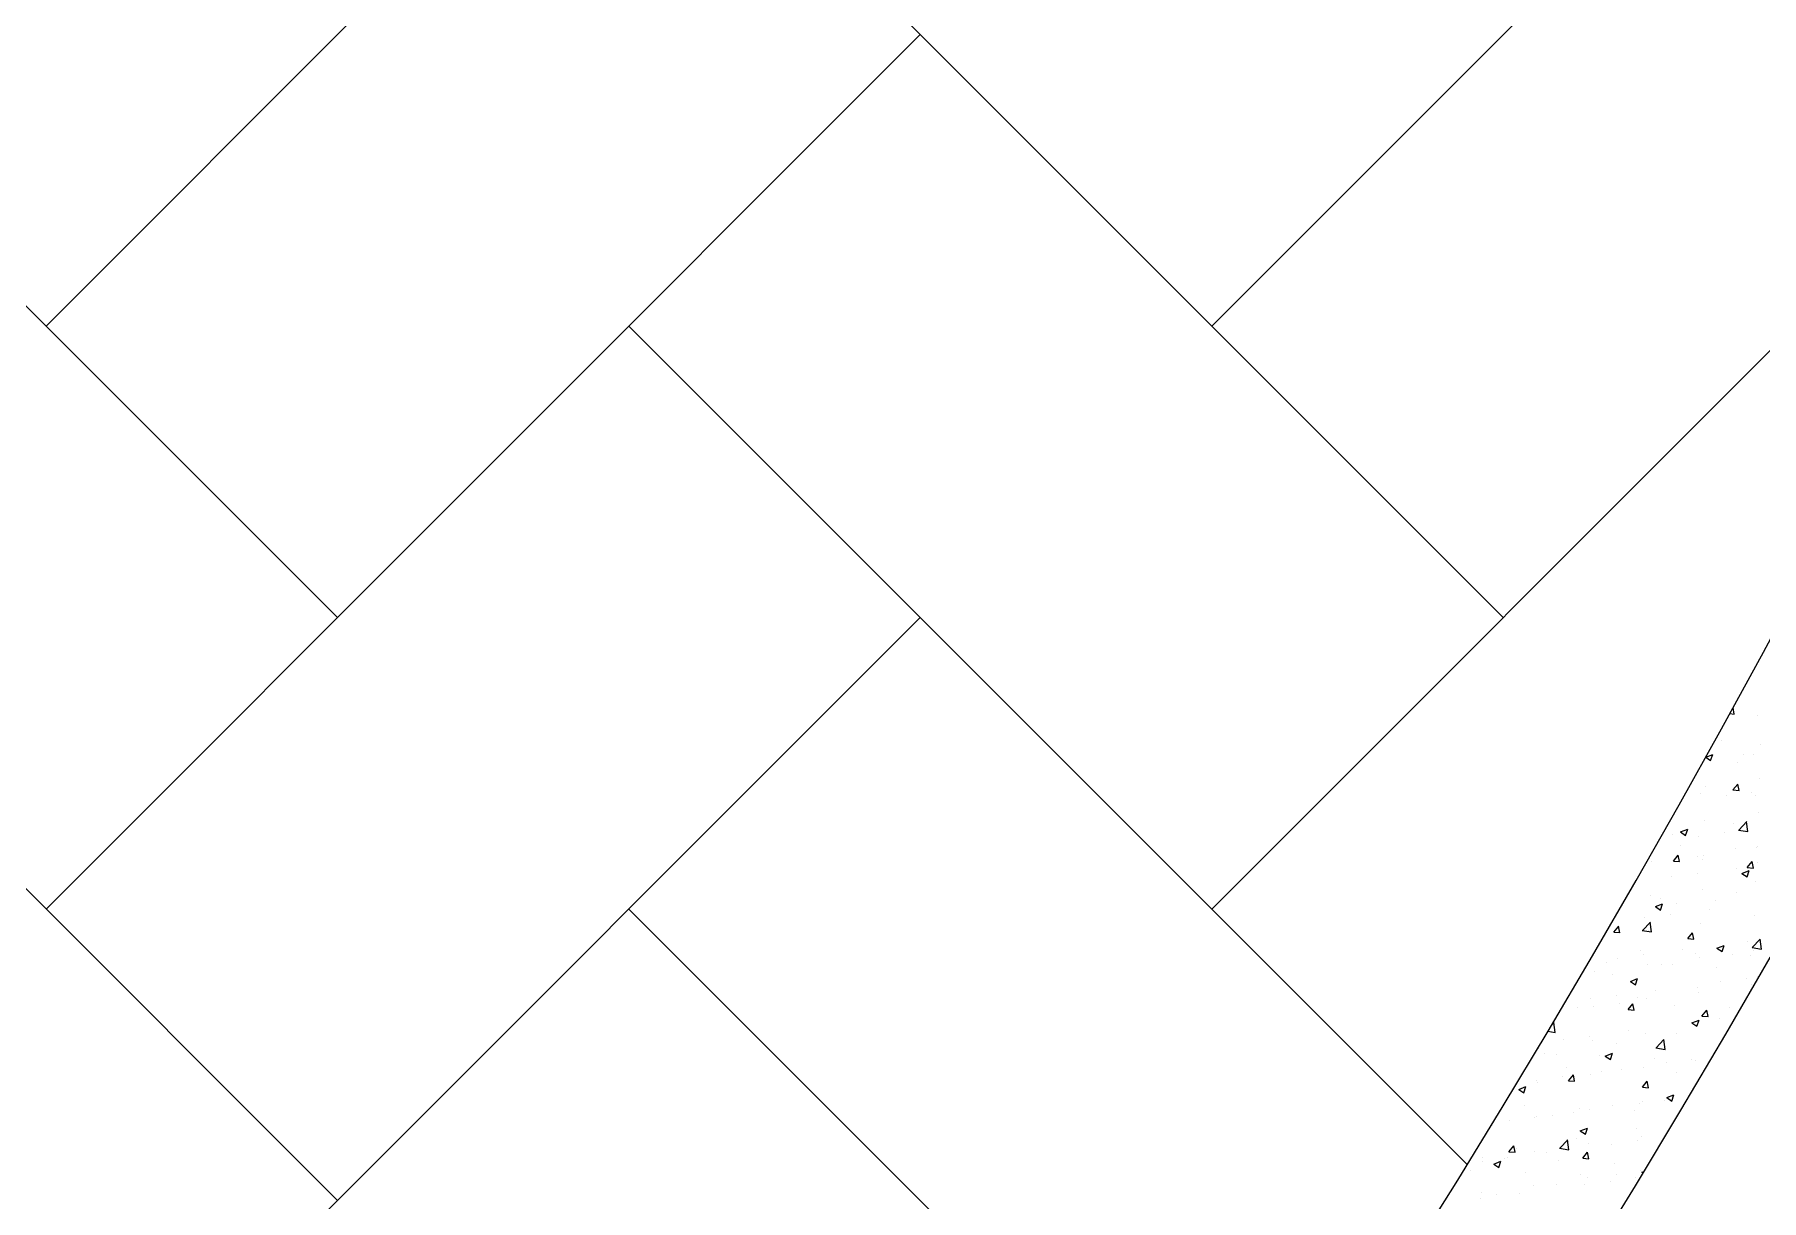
# Model space of a CAD drawing. Header units: millimetres. Extents: x 331487 to 517269, y 198509 to 399936.
# Drawn here: x 418019 to 419695, y 365912 to 367043 of the extents above; entities that cross this region are included whole.
import ezdxf

# ---------------------------------------------------------------- set-up
doc = ezdxf.new("R2010")
doc.units = ezdxf.units.MM
doc.header["$MEASUREMENT"] = 0
doc.layers.add('BEAM', color=1, linetype='Continuous', lineweight=5)
doc.layers.add('COLUMN', color=6, linetype='Continuous')

msp = doc.modelspace()

# ---------------------------------------------------------------- linework, layer by layer
at = {"layer": 'BEAM', "color": 253, "linetype": 'Continuous', "ltscale": 750}
for p, q in [((418030, 366760.4), (418878.5, 367609)), ((419161.4, 366760.4), (420009.9, 367609)), ((418312.8, 366477.6), (417464.3, 367326.1)), ((419444.2, 366477.6), (418595.7, 367326.1)), ((418030, 366194.7), (418878.5, 367043.3)), ((419161.4, 366194.7), (419986.7, 367020.1)), ((418312.8, 365911.9), (417464.3, 366760.4)), ((419409.3, 365946.8), (418595.7, 366760.4)), ((418030, 365629.1), (418878.5, 366477.6)), ((419188.1, 365602.3), (418595.7, 366194.7))]:
    msp.add_line(p, q, dxfattribs=at)
at = {"layer": 'COLUMN', "color": 2, "linetype": 'Continuous'}
for p, q in [((419668.3, 366383.8), (419667.5, 366390.4)), ((419664.3, 366384.5), (419668.3, 366383.8)), ((419691.5, 366382.1), (419691.5, 366382.1)), ((419655.9, 366358), (419655.9, 366358)), ((419694.2, 366354.5), (419694.2, 366354.5)), ((419640.8, 366342), (419645.6, 366338.7)), ((419640.9, 366342.1), (419647.7, 366344.7)), ((419645.6, 366338.7), (419647.7, 366344.7)), ((419671.4, 366337.1), (419671.4, 366337.1)), ((419677, 366344.5), (419677, 366344.5)), ((419686.8, 366344.2), (419686.8, 366344.2)), ((419693, 366321.2), (419693, 366321.2)), ((419636, 366307.1), (419636, 366307.1)), ((419641, 366313.7), (419641, 366313.7)), ((419660.5, 366304.8), (419660.5, 366304.8)), ((419667.2, 366310.2), (419672.1, 366315.9)), ((419667.2, 366310.2), (419673.2, 366309.6)), ((419673.2, 366309.6), (419672, 366315.9)), ((419685.5, 366308.1), (419685.5, 366308.1)), ((419689.4, 366304.9), (419689.4, 366304.9)), ((419691.7, 366287.9), (419691.7, 366287.9)), ((419616.3, 366269.5), (419623.3, 366272.2)), ((419616.3, 366269.5), (419621.3, 366266.2)), ((419621.3, 366266.2), (419623.3, 366272.2)), ((419639.8, 366280.4), (419639.8, 366280.4)), ((419659.2, 366268.6), (419659.2, 366268.6)), ((419667.3, 366277.5), (419667.3, 366277.5)), ((419672.7, 366271.2), (419681.6, 366269.9)), ((419672.8, 366271.3), (419680.6, 366279.5)), ((419681.6, 366269.9), (419680.5, 366279.4)), ((419609, 366267.5), (419609, 366267.5)), ((419616.6, 366256), (419616.6, 366256)), ((419634.2, 366265.3), (419634.2, 366265.3)), ((419669.9, 366253.8), (419669.9, 366253.8)), ((419690.5, 366254.6), (419690.5, 366254.6)), ((419691.2, 366255.5), (419691.2, 366255.5)), ((419588.1, 366240.7), (419588.1, 366240.7)), ((419609.4, 366241.2), (419614.2, 366247)), ((419609.4, 366241.2), (419615.4, 366240.7)), ((419615.4, 366240.7), (419614.2, 366247)), ((419632.9, 366245.5), (419632.9, 366245.5)), ((419637.6, 366242.6), (419637.6, 366242.6)), ((419638.6, 366247.1), (419638.6, 366247.1)), ((419681.1, 366234.9), (419685.9, 366240.7)), ((419681.1, 366234.9), (419687.1, 366234.4)), ((419687.1, 366234.4), (419685.9, 366240.7)), ((419691, 366240.3), (419691, 366240.3)), ((419607.9, 366225.9), (419607.9, 366225.9)), ((419632.9, 366229.2), (419632.9, 366229.2)), ((419670.8, 366234.2), (419670.8, 366234.2)), ((419676, 366229.3), (419683, 366232)), ((419676, 366229.3), (419681, 366225.9)), ((419681, 366225.9), (419683, 366232)), ((419689.3, 366221.3), (419689.3, 366221.3)), ((419586.9, 366207.4), (419586.9, 366207.4)), ((419596.7, 366205.2), (419596.7, 366205.2)), ((419637.4, 366213.8), (419637.4, 366213.8)), ((419650, 366202.9), (419650, 366202.9)), ((419671.1, 366210.5), (419671.1, 366210.5)), ((419581.6, 366186.4), (419581.6, 366186.4)), ((419592, 366197), (419599, 366199.7)), ((419592, 366197), (419597, 366193.7)), ((419597, 366193.7), (419599, 366199.7)), ((419606.6, 366189.7), (419606.6, 366189.7)), ((419612.8, 366200.5), (419612.8, 366200.5)), ((419644.5, 366194.7), (419644.5, 366194.7)), ((419688.1, 366188), (419688.1, 366188)), ((419551.5, 366172.3), (419556.4, 366178)), ((419551.5, 366172.3), (419557.5, 366171.8)), ((419557.5, 366171.7), (419556.3, 366178)), ((419579.2, 366173.8), (419588.1, 366172.5)), ((419579.3, 366173.9), (419587.1, 366182.1)), ((419585.6, 366174.1), (419585.6, 366174.1)), ((419588.1, 366172.5), (419587, 366182)), ((419623.3, 366166), (419628.1, 366171.7)), ((419629.2, 366165.5), (419628.1, 366171.7)), ((419636.2, 366180.5), (419636.2, 366180.5)), ((419577.2, 366154.1), (419577.2, 366154.1)), ((419618.2, 366155.3), (419618.2, 366155.3)), ((419623.3, 366166), (419629.2, 366165.5)), ((419630.6, 366151.8), (419630.6, 366151.8)), ((419651.7, 366156.8), (419658.7, 366159.4)), ((419651.7, 366156.8), (419656.7, 366153.4)), ((419656.7, 366153.4), (419658.7, 366159.4)), ((419667, 366150.8), (419667, 366150.8)), ((419681.3, 366163.6), (419681.3, 366163.6)), ((419685.9, 366157.3), (419694.8, 366155.9)), ((419686, 366157.4), (419693.8, 366165.5)), ((419686.9, 366154.7), (419686.9, 366154.7)), ((419694.8, 366155.9), (419693.7, 366165.4)), ((419533.1, 366133.8), (419533.1, 366133.8)), ((419544.9, 366142.9), (419544.9, 366142.9)), ((419555.3, 366147), (419555.3, 366147)), ((419580.3, 366150.3), (419580.3, 366150.3)), ((419584.4, 366140.8), (419584.4, 366140.8)), ((419598.3, 366140.7), (419598.3, 366140.7)), ((419608.7, 366140.8), (419608.7, 366140.8)), ((419634.9, 366147.2), (419634.9, 366147.2)), ((419651.7, 366138.4), (419651.7, 366138.4)), ((419684, 366149.6), (419684, 366149.6)), ((419550.4, 366130.8), (419550.4, 366130.8)), ((419567.7, 366124.5), (419574.7, 366127.2)), ((419567.7, 366124.5), (419572.6, 366121.1)), ((419572.6, 366121.1), (419574.7, 366127.2)), ((419632.6, 366118.9), (419632.6, 366118.9)), ((419655, 366124.1), (419655, 366124.1)), ((419680.1, 366127.4), (419680.1, 366127.4)), ((419685.7, 366121.4), (419685.7, 366121.4)), ((419691, 366128.9), (419691, 366128.9)), ((419529, 366107.5), (419529, 366107.5)), ((419531.9, 366100.5), (419531.9, 366100.5)), ((419554, 366110.8), (419554, 366110.8)), ((419557.3, 366103.3), (419557.3, 366103.3)), ((419565.4, 366097.1), (419570.2, 366102.8)), ((419571.4, 366096.5), (419570.2, 366102.8)), ((419574.3, 366108.9), (419574.3, 366108.9)), ((419583.2, 366107.5), (419583.2, 366107.5)), ((419591.9, 366115.8), (419591.9, 366115.8)), ((419610.7, 366101), (419610.7, 366101)), ((419633.7, 366113.9), (419633.7, 366113.9)), ((419491.3, 366082.2), (419493.6, 366084.6)), ((419494.6, 366075), (419493.5, 366084.5)), ((419516, 366098.9), (419516, 366098.9)), ((419565.4, 366097.1), (419571.4, 366096.5)), ((419627.4, 366084.2), (419634.4, 366086.9)), ((419627.4, 366084.2), (419632.3, 366080.9)), ((419628.7, 366084.7), (419628.7, 366084.7)), ((419632.3, 366080.9), (419634.4, 366086.9)), ((419637.1, 366090.8), (419642, 366096.5)), ((419637.1, 366090.8), (419643.1, 366090.3)), ((419643.1, 366090.3), (419641.9, 366096.5)), ((419653.8, 366088), (419653.8, 366088)), ((419664.1, 366098.8), (419664.1, 366098.8)), ((419487.7, 366076.1), (419494.6, 366075)), ((419502.7, 366068.1), (419502.7, 366068.1)), ((419527.7, 366071.4), (419527.7, 366071.4)), ((419530.7, 366067.2), (419530.7, 366067.2)), ((419565.6, 366076.4), (419565.6, 366076.4)), ((419582, 366074.2), (419582, 366074.2)), ((419592.6, 366060), (419600.3, 366068.1)), ((419601.3, 366058.5), (419600.2, 366068)), ((419612.5, 366073.9), (419612.5, 366073.9)), ((419632.5, 366080.6), (419632.5, 366080.6)), ((419478.7, 366059.7), (419478.7, 366059.7)), ((419484.4, 366054.4), (419484.4, 366054.4)), ((419495.9, 366053.8), (419495.9, 366053.8)), ((419537.8, 366052.2), (419537.8, 366052.2)), ((419543.3, 366052), (419550.3, 366054.7)), ((419543.3, 366052), (419548.3, 366048.6)), ((419548.3, 366048.6), (419550.3, 366054.7)), ((419554.2, 366063.9), (419554.2, 366063.9)), ((419591.2, 366049.9), (419591.2, 366049.9)), ((419592.5, 366059.9), (419601.4, 366058.5)), ((419505.5, 366041), (419505.5, 366041)), ((419507.6, 366028.1), (419512.4, 366033.9)), ((419513.5, 366027.6), (419512.4, 366033.9)), ((419529.4, 366033.9), (419529.4, 366033.9)), ((419539.3, 366036.9), (419539.3, 366036.9)), ((419558.9, 366038.7), (419558.9, 366038.7)), ((419580.8, 366041), (419580.8, 366041)), ((419602.4, 366045.3), (419602.4, 366045.3)), ((419612.3, 366036.5), (419612.3, 366036.5)), ((419627.4, 366048.6), (419627.4, 366048.6)), ((419631.3, 366047.4), (419631.3, 366047.4)), ((419644.6, 366047.7), (419644.6, 366047.7)), ((419459.3, 366019.7), (419466.3, 366022.4)), ((419459.3, 366019.7), (419464.3, 366016.4)), ((419464.3, 366016.4), (419466.3, 366022.4)), ((419476.3, 366028.7), (419476.3, 366028.7)), ((419477.5, 366026.4), (419477.5, 366026.4)), ((419501.4, 366032), (419501.4, 366032)), ((419507.6, 366028.1), (419513.5, 366027.6)), ((419579.3, 366021.8), (419584.1, 366027.6)), ((419579.3, 366021.8), (419585.3, 366021.3)), ((419585.3, 366021.3), (419584.1, 366027.6)), ((419464.5, 366003.6), (419464.5, 366003.6)), ((419517.9, 366001.3), (419517.9, 366001.3)), ((419528.2, 366000.6), (419528.2, 366000.6)), ((419550.1, 366004.2), (419550.1, 366004.2)), ((419576.1, 366005.8), (419576.1, 366005.8)), ((419579.6, 366007.7), (419579.6, 366007.7)), ((419601.1, 366009.1), (419601.1, 366009.1)), ((419603, 366011.7), (419610, 366014.4)), ((419603, 366011.7), (419608, 366008.4)), ((419608, 366008.4), (419610, 366014.4)), ((419608.4, 366014.2), (419608.4, 366014.2)), ((419433.4, 365984.2), (419433.4, 365984.2)), ((419450, 365989.2), (419450, 365989.2)), ((419475.1, 365992.5), (419475.1, 365992.5)), ((419476.3, 365993.1), (419476.3, 365993.1)), ((419491.7, 365994.2), (419491.7, 365994.2)), ((419512.9, 365997.5), (419512.9, 365997.5)), ((419571.3, 365999.1), (419571.3, 365999.1)), ((419499.1, 365962.6), (419506.9, 365970.7)), ((419507.9, 365961.1), (419506.8, 365970.6)), ((419515.7, 365972.2), (419515.7, 365972.2)), ((419519, 365979.5), (419526, 365982.2)), ((419519, 365979.5), (419524, 365976.1)), ((419524, 365976.1), (419526, 365982.2)), ((419527, 365967.3), (419527, 365967.3)), ((419549.8, 365966.4), (419549.8, 365966.4)), ((419574, 365982.2), (419574, 365982.2)), ((419574.8, 365969.7), (419574.8, 365969.7)), ((419578.3, 365974.4), (419578.3, 365974.4)), ((419423.7, 365949.8), (419423.7, 365949.8)), ((419424.6, 365953.4), (419424.6, 365953.4)), ((419435, 365947.2), (419442, 365949.9)), ((419440, 365943.9), (419442, 365949.9)), ((419445.1, 365952.5), (419445.1, 365952.5)), ((419448.8, 365953.1), (419448.8, 365953.1)), ((419449.7, 365959.2), (419454.5, 365964.9)), ((419449.7, 365959.2), (419455.7, 365958.7)), ((419455.7, 365958.6), (419454.5, 365964.9)), ((419457.4, 365962.2), (419457.4, 365962.2)), ((419475.1, 365959.8), (419475.1, 365959.8)), ((419486.6, 365958.1), (419486.6, 365958.1)), ((419498.4, 365950.2), (419498.4, 365950.2)), ((419499, 365962.5), (419507.9, 365961.1)), ((419521.4, 365952.9), (419526.2, 365958.6)), ((419521.4, 365952.9), (419527.4, 365952.4)), ((419527.4, 365952.4), (419526.2, 365958.6)), ((419412.8, 365941.3), (419412.8, 365941.3)), ((419435, 365947.2), (419440, 365943.9)), ((419466.2, 365939.1), (419466.2, 365939.1)), ((419519.5, 365936.8), (419519.5, 365936.8)), ((419525.8, 365934), (419525.8, 365934)), ((419551.8, 365948), (419551.8, 365948)), ((419553.9, 365937.2), (419553.9, 365937.2)), ((419572.9, 365934.5), (419572.9, 365934.5)), ((419577.1, 365941.1), (419577.1, 365941.1)), ((419578.7, 365939.2), (419581, 365940.1)), ((419578.7, 365939.2), (419579.9, 365938.4)), ((419423.3, 365920.1), (419423.3, 365920.1)), ((419437.3, 365917.2), (419437.3, 365917.2)), ((419460.3, 365918.6), (419460.3, 365918.6)), ((419473.9, 365926.6), (419473.9, 365926.6)), ((419495.6, 365927.2), (419495.6, 365927.2)), ((419523.5, 365926.9), (419523.5, 365926.9)), ((419548.5, 365930.2), (419548.5, 365930.2)), ((419422.5, 365913.6), (419422.5, 365913.6))]:
    msp.add_line(p, q, dxfattribs=at)
at = {"layer": 'COLUMN'}
for radius in [10508.3, 10658.3]:
    msp.add_arc((410459.2, 371453), radius, 298.48297, 358.12405, dxfattribs=at)

doc.saveas('drawing.dxf')
